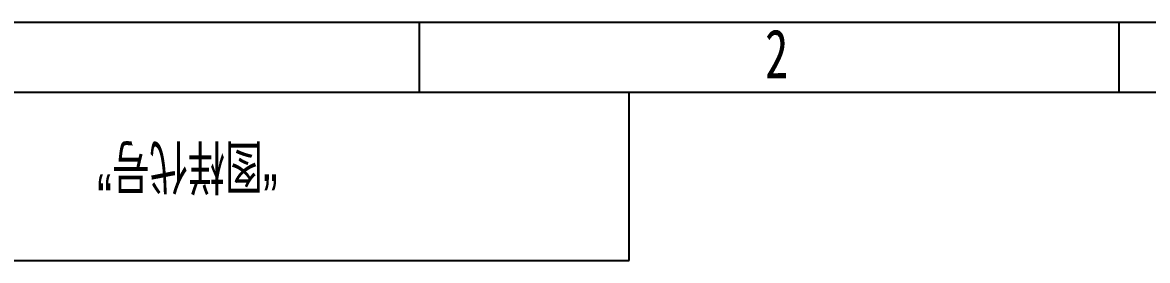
# Model space of a CAD drawing. Header units: millimetres. Extents: x -2889 to 8174, y 2447 to 8478.
# Drawn here: x 1525.5 to 1605.9, y 3612.2 to 3629.2 of the extents above; entities that cross this region are included whole.
import ezdxf

# ---------------------------------------------------------------- set-up
doc = ezdxf.new("R2010")
doc.units = ezdxf.units.MM
for name, color, linetype in [('10', 7, 'Continuous'), ('5', 7, 'Continuous'), ('9', 7, 'Continuous'), ('SLD-0', 7, 'Continuous')]:
    doc.layers.add(name, color=color, linetype=linetype)
doc.styles.add('SLDTEXTSTYLE0', font='TXT', dxfattribs={"width": 0.7, "bigfont": 'bigfont'})
doc.styles.add('SLDTEXTSTYLE4', font='TXT', dxfattribs={"width": 0.7})

msp = doc.modelspace()

# ---------------------------------------------------------------- linework, layer by layer
at = {"layer": '5'}
for p, q in [((1553.856, 3629.158), (1553.856, 3624.158)), ((1603.856, 3629.158), (1603.856, 3624.158))]:
    msp.add_line(p, q, dxfattribs=at)
at = {"layer": '5', "color": 7, "lineweight": 25}
for p, q in [((1898.856, 3624.158), (1508.856, 3624.158)), ((1568.856, 3612.158), (1568.856, 3624.158)), ((1508.856, 3612.158), (1568.856, 3612.158))]:
    msp.add_line(p, q, dxfattribs=at)
at = {"layer": '9', "color": 7}
msp.add_line((1903.856, 3629.158), (1483.856, 3629.158), dxfattribs=at)

# ---------------------------------------------------------------- texts
at = {"layer": '10', "insert": (1579.401, 3628.673), "char_height": 3.5, "attachment_point": 2, "style": 'SLDTEXTSTYLE4'}
msp.add_mtext('2', dxfattribs=at)
at = {"layer": 'SLD-0', "insert": (1537.296, 3617.181), "char_height": 3.5, "attachment_point": 2, "rotation": 180, "style": 'SLDTEXTSTYLE0'}
msp.add_mtext('“图样代号”', dxfattribs=at)

doc.saveas('drawing.dxf')
